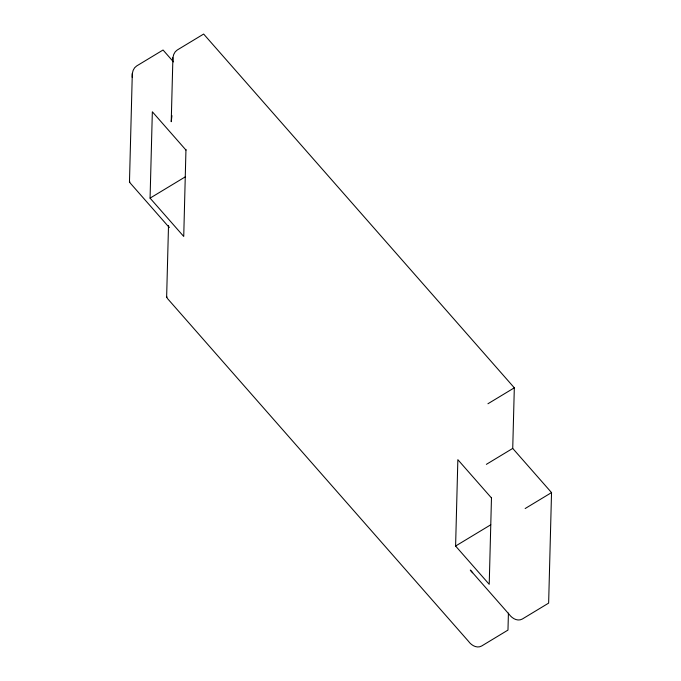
<?xml version="1.0" encoding="UTF-8"?>
<svg xmlns="http://www.w3.org/2000/svg" width="681" height="681" viewBox="0 0 681 681"><rect width="100%" height="100%" fill="white"/><g stroke="black" fill="none" stroke-linecap="round" stroke-linejoin="round"><path stroke-width="1.02" d="M168.488 226.586L169.203 227.437L130.182 183.002L129.492 181.035M508.418 613.096L507.975 630.087L481.595 646.031C476.751 648.704 471.261 645.23 468.417 641.213L167.347 298.38L166.649 296.414M129.467 182.15L132.301 73.642L133.118 70.415L134.608 67.785L136.668 65.955L163.048 50.011L173.502 61.911M132.208 77.268L132.301 73.642M185.964 149.497L183.734 236.46L150.075 198.137L152.34 111.778L185.99 150.101M166.624 297.529L168.513 225.471M472.682 572.772L470.282 570.065L509.082 614.245C511.925 618.263 517.415 621.736 522.259 619.063L548.639 603.119L551.533 492.593L512.733 448.413L514.317 387.812L203.653 34.05L177.273 49.994L175.213 51.824L173.723 54.454L172.906 57.689L171.229 121.703L171.935 115.651M172.812 61.307L172.906 57.689M491.486 497.394L489.222 584.324L455.598 546.034L457.853 459.675L491.478 497.964M150.075 198.137L185.249 176.881M487.937 403.756L514.317 387.812M486.353 464.357L512.733 448.413M455.598 546.034L490.771 524.779M525.153 508.537L551.533 492.593"/></g></svg>
